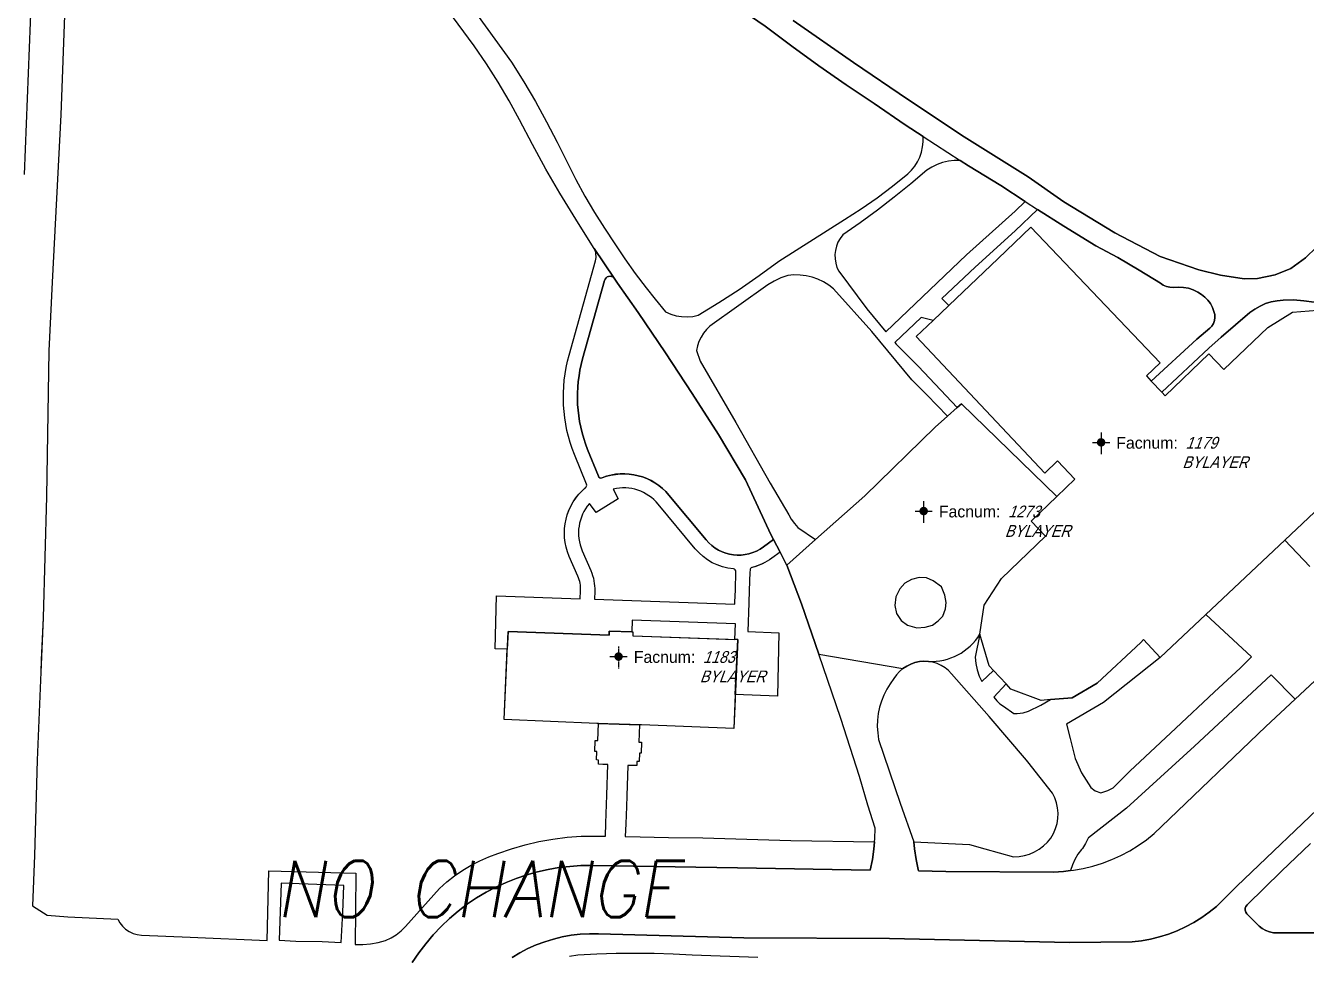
# Model space of a CAD drawing. Header units: inches. Extents: x 1273557 to 1282364, y 239587 to 246310.
# Drawn here: x 1276050 to 1276505.3, y 243130.5 to 243461 of the extents above; entities that cross this region are included whole.
import ezdxf
from ezdxf.enums import TextEntityAlignment as Align

# ---------------------------------------------------------------- set-up
doc = ezdxf.new("R2010")
doc.units = ezdxf.units.IN
doc.header["$MEASUREMENT"] = 0
doc.linetypes.add('DASHED2', pattern=[0.375, 0.25, -0.125])
doc.layers.add('BLDG-DATA', color=159, linetype='DASHED2', lineweight=30)
for name, color, linetype in [('BLDG-UW', 231, 'Continuous'), ('GRASS', 3, 'Continuous'), ('PATH', 253, 'Continuous'), ('PATH-ISLAND', 252, 'Continuous'), ('PRKG-DATA', 255, 'Continuous'), ('PRKG-UW', 6, 'Continuous'), ('PRKG-UW-ISLAND', 40, 'Continuous'), ('REV-ADJUDICATION-NOTES', 2, 'Continuous'), ('STREET-UW', 50, 'Continuous')]:
    doc.layers.add(name, color=color, linetype=linetype)
doc.styles.add('Revisions', font='simplex.shx', dxfattribs={"width": 0.9, "oblique": 10, "height": 25})
doc.styles.add('SS_LITE', font='FRABK.TTF', dxfattribs={"height": 16})

# ---------------------------------------------------------------- blocks, each defined once
blk = doc.blocks.new('*U1')
for p, q in [((-3.08, 0), (3.08, 0)), ((0, 3.55), (0, -4.2))]:
    blk.add_line(p, q)
at = {"const_width": 1.5}
blk.add_lwpolyline([(-0.75, 0, 1), (0.75, 0, 1)], format="xyb", close=True, dxfattribs=at)
at = {"layer": 'BLDG-DATA', "color": 1, "style": 'SS_LITE'}
blk.add_text('Facnum:', height=4.2, dxfattribs=at).set_placement((27.26, -2.25), align=Align.RIGHT)
at = {"layer": 'BLDG-DATA', "color": 7, "style": 'SS_LITE', "oblique": 20, "width": 0.9, "flags": 8}
for tag, p in [('FACNUM', (29.98, -2.25)), ('OBJECT', (28.84, -9.16))]:
    blk.add_attdef(tag, p, '', height=4.2, dxfattribs=at)
blk = doc.blocks.new('*U8')
for p, q in [((-3.08, 0), (3.08, 0)), ((0, 3.55), (0, -4.2))]:
    blk.add_line(p, q)
at = {"const_width": 1.5}
blk.add_lwpolyline([(-0.75, 0, 1), (0.75, 0, 1)], format="xyb", close=True, dxfattribs=at)
at = {"layer": 'PRKG-DATA', "color": 1, "style": 'SS_LITE'}
blk.add_text('Facnum:', height=4.2, dxfattribs=at).set_placement((27.26, -2.25), align=Align.RIGHT)
at = {"layer": 'PRKG-DATA', "color": 7, "style": 'SS_LITE', "oblique": 20, "width": 0.9, "flags": 8}
for tag, p in [('FACNUM', (29.98, -2.25)), ('OBJECT', (28.84, -9.16))]:
    blk.add_attdef(tag, p, '', height=4.2, dxfattribs=at)

msp = doc.modelspace()

# ---------------------------------------------------------------- linework, layer by layer
at = {"layer": 'BLDG-UW'}
msp.add_lwpolyline([(1276516.53, 243296.07), (1276497.55, 243278.17), (1276473.52, 243255.51), (1276453.33, 243236.47), (1276447.4, 243242.76), (1276446.37, 243241.79), (1276430.94, 243227.25), (1276421.97, 243222.07), (1276414.37, 243221.43), (1276410.99, 243221.15), (1276400.26, 243225.21), (1276398.52, 243227.08), (1276394.09, 243231.83), (1276392.56, 243233.47), (1276389.21, 243244.69), (1276390.72, 243254.99), (1276396.89, 243264.48), (1276412.51, 243279.56), (1276407.43, 243284.82), (1276416.56, 243293.63), (1276422.98, 243299.83), (1276416.76, 243306.27), (1276412.25, 243301.92), (1276366.58, 243350.48), (1276372.59, 243356.21), (1276378.22, 243361.58), (1276395.73, 243378.29), (1276407.36, 243389.38), (1276453.35, 243341.17), (1276448.44, 243336.49), (1276450.15, 243334.69), (1276453.9, 243330.76), (1276455.11, 243329.49), (1276470.65, 243344.32), (1276475.93, 243338.79), (1276491.6, 243353.73), (1276500.37, 243359.12), (1276512.24, 243360.14)], dxfattribs=at)
msp.add_lwpolyline([(1276253.04, 243212.97), (1276220.08, 243214.34), (1276220.08, 243214.34), (1276220.08, 243214.34), (1276221.48, 243245.61), (1276257.43, 243244.38), (1276257.49, 243245.81), (1276265.89, 243245.51), (1276265.84, 243244.09), (1276303.15, 243242.81), (1276303.15, 243242.81), (1276303.15, 243242.81), (1276303.15, 243242.81), (1276301.75, 243211.23), (1276268.92, 243212.47)], close=True, dxfattribs=at)
at = {"layer": 'GRASS'}
msp.add_lwpolyline([(1276065.41, 243506.43), (1276062.58, 243429.36), (1276059.42, 243369.85), (1276058.28, 243345.43), (1276057.39, 243293.63), (1276056.21, 243250.56), (1276055.42, 243231.2), (1276054.11, 243199.96), (1276053.18, 243166.06), (1276052.42, 243148.13), (1276057.73, 243144.81), (1276064.99, 243144.19), (1276082.81, 243143.43), (1276083.54, 243142.1), (1276084.46, 243140.89), (1276085.57, 243139.85), (1276086.82, 243138.99), (1276088.19, 243138.35), (1276089.65, 243137.92), (1276091.15, 243137.73), (1276108.53, 243136.98), (1276135.9, 243135.83), (1276136.52, 243160.59), (1276167.45, 243159.74), (1276167.24, 243146.43), (1276167.16, 243134.43), (1276169.85, 243134.39), (1276172.6, 243134.6), (1276175.32, 243135.06), (1276177.96, 243135.76), (1276179.92, 243136.71), (1276181.76, 243137.88), (1276183.46, 243139.25), (1276185, 243140.8), (1276197.14, 243154.35), (1276199.75, 243156.66), (1276202.5, 243158.8), (1276205.38, 243160.77), (1276208.37, 243162.55), (1276211.45, 243164.15), (1276214.63, 243165.54), (1276217.88, 243166.73), (1276222.67, 243168.4), (1276227.54, 243169.82), (1276232.47, 243170.98), (1276237.45, 243171.89), (1276242.47, 243172.54), (1276247.51, 243172.93), (1276256.1, 243172.89), (1276256.23, 243177.48), (1276256.63, 243187.46), (1276256.96, 243198.34), (1276255.23, 243198.41), (1276253.61, 243198.47), (1276253.67, 243199.89), (1276252.92, 243199.98), (1276253.01, 243202.98), (1276252.36, 243203), (1276252.51, 243206.9), (1276253.39, 243206.88), (1276253.6, 243212.95), (1276253.04, 243212.97), (1276220.08, 243214.34), (1276221.2, 243239.35), (1276216.89, 243239.55), (1276217.43, 243258.32), (1276247.14, 243257.3), (1276247.3, 243260.13, 0.111386), (1276246.32, 243265.32), (1276243.27, 243272.37, -0.332933), (1276249.1, 243296.86, 0.325475), (1276249.37, 243297.98), (1276245.12, 243308.53, -0.165437), (1276243.2, 243343.91), (1276252.63, 243377.48, 0.165652), (1276252.15, 243381.8), (1276246.48, 243390.64), (1276239.89, 243401.47), (1276234.92, 243410.04), (1276230.14, 243418.72), (1276225.56, 243427.5), (1276221.86, 243434.28), (1276217.95, 243440.95), (1276213.83, 243447.48), (1276209.5, 243453.89), (1276192.73, 243476.66)], format="xyb", dxfattribs=at)
for points in [[(1276198.99, 243480.84), (1276222.78, 243448), (1276227.11, 243441.07), (1276231.26, 243434.02), (1276235.22, 243426.86), (1276238.99, 243419.61), (1276242.57, 243412.25), (1276245.59, 243406.28), (1276248.79, 243400.41), (1276252.17, 243394.64), (1276255.74, 243388.98), (1276259.48, 243383.44), (1276263.01, 243378.11), (1276266.71, 243372.91), (1276270.59, 243367.82), (1276273.84, 243363.84), (1276277.5, 243359.26), (1276279.32, 243358.47), (1276281.23, 243357.92), (1276283.19, 243357.6), (1276285.18, 243357.52), (1276287.16, 243357.68), (1276289.1, 243358.09), (1276296.46, 243362.59), (1276303.69, 243367.29), (1276310.8, 243372.2), (1276317.77, 243377.3), (1276341.1, 243392.11), (1276346.96, 243395.85), (1276352.66, 243399.8), (1276358.21, 243403.96), (1276363.6, 243408.31), (1276364.92, 243409.62), (1276366.08, 243411.07), (1276367.06, 243412.65), (1276367.86, 243414.33), (1276368.46, 243416.09), (1276368.86, 243417.91), (1276369.04, 243419.77), (1276369.01, 243421.57), (1276362.67, 243425.74), (1276351.6, 243433.31), (1276341.73, 243439.93), (1276331.98, 243446.73), (1276322.36, 243453.69), (1276312.86, 243460.83), (1276268.42, 243491.26)], [(1276322.83, 243462.85), (1276344.23, 243447.9), (1276363.85, 243434.62), (1276383.68, 243421.55), (1276406.43, 243407.23), (1276419.04, 243398.34), (1276437.2, 243387.33), (1276453.24, 243379.01), (1276467.08, 243374.27), (1276474.74, 243372.32), (1276483.21, 243371.06), (1276487.92, 243371.17), (1276494.19, 243372.47), (1276499.76, 243374.67), (1276504.98, 243378.52), (1276512.75, 243386.07)], [(1276507.98, 243362.74), (1276504.36, 243363.26), (1276500.7, 243363.5), (1276497.04, 243363.44), (1276494.91, 243363.26), (1276492.8, 243362.85), (1276490.76, 243362.22), (1276488.79, 243361.36), (1276486.93, 243360.3), (1276485.19, 243359.05), (1276480.1, 243354.68), (1276475.01, 243350.31), (1276470.56, 243346.38), (1276453.9, 243330.76), (1276455.11, 243329.49), (1276470.65, 243344.32), (1276475.93, 243338.79), (1276491.6, 243353.73), (1276500.37, 243359.12), (1276512.24, 243360.14)], [(1276516.53, 243296.07), (1276497.55, 243278.17), (1276506.51, 243268.72)], [(1276506.78, 243170.25), (1276496.42, 243160.45), (1276484.17, 243148.52), (1276483.77, 243147.93), (1276483.55, 243147.25), (1276483.54, 243146.54), (1276483.73, 243145.85), (1276484.1, 243145.24), (1276488.43, 243140.91), (1276489.57, 243140.02), (1276490.84, 243139.32), (1276492.21, 243138.84), (1276493.63, 243138.59), (1276495.08, 243138.57), (1276508.08, 243138.54)], [(1276310.27, 243129.78), (1276286.97, 243130.56), (1276280.23, 243130.93), (1276273.46, 243131.15), (1276266.68, 243131.22), (1276259.88, 243131.14), (1276253.06, 243130.92), (1276246.25, 243130.54), (1276243.31, 243130.11)]]:
    msp.add_lwpolyline(points, dxfattribs=at)
for points in [[(1276352.78, 243395.39), (1276346.67, 243390.93), (1276340.44, 243386.62), (1276339.52, 243385.39), (1276338.77, 243384.06), (1276338.21, 243382.63), (1276337.85, 243381.15), (1276337.68, 243379.62), (1276337.72, 243378.09), (1276337.97, 243376.58), (1276338.41, 243375.11), (1276339.05, 243373.72), (1276349.04, 243360.41), (1276355.78, 243352.24), (1276384.49, 243379.53), (1276401.81, 243395.13), (1276405.32, 243398.5), (1276396.68, 243404.25), (1276385.21, 243411.21), (1276382.19, 243413.12), (1276380.09, 243413.12), (1276378, 243412.88), (1276375.95, 243412.4), (1276373.98, 243411.69), (1276372.1, 243410.76), (1276370.34, 243409.62), (1276364.62, 243404.74), (1276358.76, 243400)], [(1276453.35, 243341.17), (1276448.44, 243336.49), (1276450.15, 243334.69), (1276466.34, 243349.56), (1276470.96, 243353.43), (1276471.71, 243354.22), (1276472.28, 243355.15), (1276472.64, 243356.18), (1276472.78, 243357.26), (1276472.69, 243358.35), (1276472.38, 243359.39), (1276471.88, 243360.84), (1276471.18, 243362.2), (1276470.29, 243363.45), (1276469.23, 243364.56), (1276468.03, 243365.51), (1276466.7, 243366.27), (1276465.06, 243367.07), (1276463.32, 243367.65), (1276461.53, 243367.99), (1276459.7, 243368.09), (1276457.88, 243367.95), (1276456.68, 243368.04), (1276455.51, 243368.33), (1276454.41, 243368.81), (1276453.41, 243369.48), (1276445.87, 243374.14), (1276438.19, 243378.55), (1276430.37, 243382.73), (1276419, 243389.69), (1276409.73, 243395.62), (1276401.76, 243388.08), (1276387.56, 243375.17), (1276375.64, 243364.01), (1276378.22, 243361.58), (1276395.73, 243378.29), (1276407.36, 243389.38)], [(1276370.37, 243329.83), (1276365.06, 243335.12), (1276350.75, 243352.26), (1276337.19, 243367.44), (1276335.47, 243368.78), (1276333.62, 243369.94), (1276331.65, 243370.88), (1276329.59, 243371.61), (1276327.47, 243372.11), (1276325.3, 243372.38), (1276323.12, 243372.42), (1276320.95, 243372.22), (1276318.49, 243371.33), (1276316.12, 243370.22), (1276313.87, 243368.91), (1276293.26, 243354.19), (1276292.05, 243353.03), (1276290.98, 243351.73), (1276290.09, 243350.31), (1276289.37, 243348.79), (1276288.85, 243347.2), (1276288.53, 243345.55), (1276289.83, 243341.77), (1276302.45, 243319.95), (1276314.64, 243298.33), (1276321.26, 243287.18), (1276322.16, 243285.54), (1276323.26, 243284.04), (1276324.55, 243282.68), (1276330.82, 243278.37), (1276348.35, 243293.85), (1276373.27, 243318.34), (1276377.69, 243322.23)], [(1276416.56, 243293.63), (1276422.98, 243299.83), (1276416.76, 243306.27), (1276412.25, 243301.92), (1276366.58, 243350.48), (1276372.59, 243356.21), (1276368.39, 243357.23), (1276358.95, 243348.39), (1276359.48, 243347.75), (1276367.34, 243339.88), (1276381.1, 243325.23), (1276382.69, 243326.63)], [(1276377.17, 243255.99), (1276376.74, 243258.58), (1276375.6, 243261.51), (1276372.58, 243263.65), (1276370.19, 243264.72), (1276367.58, 243264.82), (1276364.93, 243264.12), (1276362.48, 243262.82), (1276360.81, 243260.84), (1276359.3, 243257.99), (1276359.04, 243254.91), (1276359.61, 243252.09), (1276361.28, 243249.54), (1276363.5, 243247.86), (1276366.78, 243246.99), (1276369.77, 243247.25), (1276372.34, 243247.87), (1276374.34, 243249.39), (1276376.01, 243251.14), (1276377, 243253.75)], [(1276265.66, 243249.7), (1276265.55, 243245.52), (1276265.89, 243245.51), (1276265.84, 243244.09), (1276302.15, 243242.84), (1276302.36, 243248.44)], [(1276433.19, 243220.39), (1276419.96, 243212.66), (1276421.3, 243207.65), (1276423.1, 243200.48), (1276425.38, 243195.36), (1276428.6, 243190.22), (1276430.21, 243188.98), (1276432.16, 243188.25), (1276434.67, 243189.13), (1276436.58, 243190.12), (1276438.34, 243191.88), (1276442.55, 243195.97), (1276458.9, 243211.29), (1276472.51, 243224.1), (1276481.82, 243232.8), (1276485.78, 243236.65), (1276469.48, 243251.7), (1276453.33, 243236.47)], [(1276389.21, 243244.69), (1276387.54, 243236.54), (1276387.77, 243234.24), (1276388.26, 243231.99), (1276388.99, 243229.8), (1276389.9, 243227.85), (1276394.09, 243231.83), (1276392.56, 243233.47)], [(1276392.56, 243215.45), (1276379.17, 243230.59), (1276378.07, 243231.75), (1276376.82, 243232.76), (1276375.46, 243233.6), (1276374.01, 243234.26), (1276372.48, 243234.74), (1276370.9, 243235.01), (1276369.3, 243235.09), (1276367.71, 243234.96), (1276366.14, 243234.63), (1276364.63, 243234.1), (1276363.19, 243233.39), (1276361.86, 243232.5), (1276360.65, 243231.45), (1276359.58, 243230.25), (1276358.67, 243228.93), (1276357.3, 243227.09), (1276356.09, 243225.13), (1276355.06, 243223.07), (1276354.21, 243220.93), (1276353.55, 243218.73), (1276353.09, 243216.47), (1276352.82, 243214.19), (1276352.76, 243211.89), (1276352.89, 243209.59), (1276353.23, 243207.31), (1276360.86, 243184.58), (1276365.77, 243170.91), (1276385.51, 243169.94), (1276390.93, 243168.37), (1276401.2, 243165.51), (1276403.12, 243165.64), (1276405.02, 243165.99), (1276406.86, 243166.56), (1276408.62, 243167.33), (1276410.28, 243168.29), (1276411.82, 243169.44), (1276413.22, 243170.76), (1276414.46, 243172.23), (1276415.41, 243173.85), (1276416.15, 243175.57), (1276416.67, 243177.37), (1276416.97, 243179.22), (1276417.03, 243181.09), (1276416.86, 243182.96), (1276416.46, 243184.79), (1276415.83, 243186.55), (1276414.99, 243188.23), (1276406.31, 243199.28), (1276405.78, 243199.9)], [(1276490.85, 243211.9), (1276501.27, 243221.59), (1276492.71, 243230.27), (1276465.54, 243204.88), (1276441.32, 243182.8), (1276427.79, 243172.35), (1276427.74, 243172.22), (1276426.8, 243170.32), (1276425.65, 243168.53), (1276425.28, 243168.15), (1276423.99, 243166.45), (1276422.92, 243164.61), (1276422.08, 243162.67), (1276421.47, 243160.64), (1276422.46, 243160.76), (1276425.96, 243161.39), (1276429.41, 243162.23), (1276432.8, 243163.3), (1276436.12, 243164.57), (1276439.35, 243166.05), (1276442.49, 243167.72), (1276445.51, 243169.6), (1276448.41, 243171.65), (1276451.17, 243173.89), (1276453.79, 243176.29)], [(1276394.2, 243222.27), (1276395.2, 243221.06), (1276396.34, 243219.98), (1276397.62, 243219.07), (1276401.3, 243216.53), (1276402.51, 243216.53), (1276404.55, 243216.79), (1276406.55, 243217.31), (1276410.86, 243219.47), (1276414.36, 243221.43), (1276410.99, 243221.15), (1276400.26, 243225.21), (1276398.52, 243227.08), (1276394.14, 243222.33)], [(1276162.77, 243145.82), (1276163.16, 243155.33), (1276140.85, 243156.19), (1276140.11, 243135.94), (1276146.01, 243135.62), (1276155.47, 243135.4), (1276162.18, 243135.08)]]:
    msp.add_lwpolyline(points, close=True, dxfattribs=at)
for points in [[(1276254.9, 243300.28, -0.411625), (1276253.61, 243300.83), (1276249.76, 243310.4, -0.165437), (1276248.02, 243342.56), (1276255.83, 243370.4, -0.644213), (1276259.21, 243371.24), (1276260.42, 243369.44), (1276267.76, 243359.1), (1276277.48, 243344.76), (1276287, 243330.28), (1276296.32, 243315.68), (1276305.95, 243299.61), (1276314.95, 243280.12), (1276315.87, 243278.34), (1276312.31, 243275.72, -0.396698), (1276291.89, 243278.24), (1276278.69, 243294.13, 0.323108)], [(1276274.85, 243290.94, 0.284134), (1276258.9, 243296.3), (1276260.61, 243292.76), (1276252.77, 243288.01), (1276250.39, 243291.13, 0.286798), (1276247.86, 243274.35), (1276250.91, 243267.31, -0.111386), (1276252.3, 243259.95), (1276252.19, 243257.11), (1276302.13, 243255.42), (1276302.15, 243256.1), (1276302.29, 243260.48), (1276302.49, 243266.88, 0.394726), (1276301.58, 243267.9, -0.198811), (1276288.05, 243275.04)], [(1276317.31, 243222.68), (1276302.28, 243223.22), (1276301.75, 243211.23), (1276268.92, 243212.47), (1276268.22, 243212.49), (1276267.98, 243206.34), (1276268.96, 243206.3), (1276268.8, 243202.43), (1276268.17, 243202.46), (1276268.09, 243199.45), (1276267.29, 243199.45), (1276267.24, 243197.97), (1276264.09, 243198.08), (1276263.67, 243187.21), (1276263.56, 243183.4), (1276263.31, 243177.27), (1276263.17, 243172.8), (1276263.33, 243172.8), (1276278.54, 243172.41), (1276290.76, 243172.27), (1276322.03, 243171.42), (1276351.74, 243170.88), (1276351.84, 243172.01), (1276351.98, 243175.71), (1276349.43, 243183.91), (1276346.37, 243194.06), (1276339.76, 243214.68), (1276332.02, 243237.59), (1276325.78, 243255.52), (1276320.54, 243269.28), (1276318.19, 243273.84), (1276315.26, 243271.69, -0.0987), (1276308.18, 243268.39, 0.335992), (1276307.51, 243267.48), (1276307.49, 243266.7), (1276307.22, 243260.23), (1276307.05, 243255.87), (1276306.72, 243245.62), (1276317.79, 243245.14)]]:
    msp.add_lwpolyline(points, format="xyb", close=True, dxfattribs=at)
at = {"layer": 'PATH'}
for points in [[(1276049.58, 243408.14), (1276052.12, 243471.24), (1276053.9, 243523.15), (1276055.53, 243571.49), (1276057.93, 243623.55), (1276059.24, 243674.37), (1276061.49, 243722.25), (1276062.66, 243766.07), (1276064.61, 243811.3)], [(1276065.41, 243506.43), (1276062.58, 243429.36), (1276059.42, 243369.85), (1276058.28, 243345.43), (1276057.39, 243293.63), (1276056.21, 243250.56), (1276055.6, 243235.55), (1276055.42, 243231.2), (1276054.11, 243199.96), (1276053.18, 243166.06), (1276052.42, 243148.13), (1276057.73, 243144.81), (1276064.99, 243144.19), (1276082.81, 243143.43), (1276083.54, 243142.1), (1276084.46, 243140.89), (1276085.57, 243139.85), (1276086.82, 243138.99), (1276088.19, 243138.35), (1276089.65, 243137.92), (1276091.15, 243137.73), (1276108.53, 243136.98), (1276135.9, 243135.83), (1276136.52, 243160.59), (1276167.45, 243159.74), (1276167.24, 243146.43), (1276167.16, 243134.43), (1276169.85, 243134.39), (1276172.6, 243134.6), (1276175.32, 243135.06), (1276177.96, 243135.76), (1276179.92, 243136.71), (1276181.76, 243137.88), (1276183.46, 243139.25), (1276185, 243140.8), (1276197.14, 243154.35), (1276199.75, 243156.66), (1276202.5, 243158.8), (1276205.38, 243160.77), (1276208.37, 243162.55), (1276211.45, 243164.15), (1276214.63, 243165.54), (1276217.88, 243166.73), (1276222.67, 243168.4), (1276227.54, 243169.82), (1276232.47, 243170.98), (1276237.45, 243171.89), (1276242.47, 243172.54), (1276247.51, 243172.93), (1276256.1, 243172.89), (1276256.23, 243177.48), (1276256.63, 243187.46), (1276256.96, 243198.34), (1276255.23, 243198.41), (1276253.61, 243198.47), (1276253.67, 243199.89), (1276252.92, 243199.98), (1276253.01, 243202.98), (1276252.36, 243203), (1276252.51, 243206.9), (1276253.39, 243206.88), (1276253.6, 243212.95), (1276268.22, 243212.49), (1276267.98, 243206.34), (1276268.96, 243206.3), (1276268.8, 243202.43), (1276268.17, 243202.46), (1276268.09, 243199.45), (1276267.29, 243199.45), (1276267.24, 243197.97), (1276264.09, 243198.08), (1276263.67, 243187.21), (1276263.56, 243183.4), (1276263.31, 243177.27), (1276263.17, 243172.8), (1276263.17, 243172.8), (1276263.33, 243172.8), (1276278.54, 243172.41), (1276290.76, 243172.27), (1276322.03, 243171.42), (1276351.74, 243170.88), (1276351.51, 243168.31), (1276350.99, 243164.63), (1276350.26, 243160.86), (1276303.04, 243161.67), (1276251.32, 243162.48), (1276247.4, 243162.43), (1276243.49, 243162.17), (1276239.6, 243161.71), (1276235.74, 243161.05), (1276231.92, 243160.18), (1276228.14, 243159.12), (1276224.42, 243157.86), (1276220.78, 243156.42), (1276217.21, 243154.78), (1276213.73, 243152.96), (1276210.34, 243150.96), (1276207.07, 243148.79), (1276203.81, 243146.28), (1276200.69, 243143.61), (1276197.72, 243140.78), (1276194.89, 243137.79), (1276192.23, 243134.65), (1276189.73, 243131.38), (1276187.41, 243127.98)], [(1276268.42, 243491.26), (1276312.86, 243460.83), (1276322.36, 243453.69), (1276331.98, 243446.73), (1276341.73, 243439.93), (1276351.6, 243433.31), (1276362.67, 243425.74), (1276369.01, 243421.57), (1276382.19, 243413.12), (1276385.21, 243411.21), (1276396.68, 243404.25), (1276405.32, 243398.5), (1276409.73, 243395.62), (1276419, 243389.69), (1276430.37, 243382.73), (1276438.19, 243378.55), (1276445.87, 243374.14), (1276453.41, 243369.48), (1276454.41, 243368.81), (1276455.51, 243368.33), (1276456.68, 243368.04), (1276457.88, 243367.95), (1276459.7, 243368.09), (1276461.53, 243367.99), (1276463.32, 243367.65), (1276465.06, 243367.07), (1276466.7, 243366.27), (1276468.03, 243365.51), (1276469.23, 243364.56), (1276470.29, 243363.45), (1276471.18, 243362.2), (1276471.88, 243360.84), (1276472.38, 243359.39), (1276472.69, 243358.35), (1276472.78, 243357.26), (1276472.64, 243356.18), (1276472.28, 243355.15), (1276471.71, 243354.22), (1276470.96, 243353.43), (1276466.34, 243349.56), (1276450.15, 243334.69), (1276450.15, 243334.69), (1276453.9, 243330.76), (1276470.56, 243346.38), (1276475.01, 243350.31), (1276480.1, 243354.68), (1276485.19, 243359.05), (1276486.93, 243360.3), (1276488.79, 243361.36), (1276490.76, 243362.22), (1276492.8, 243362.85), (1276494.91, 243363.26), (1276497.04, 243363.44), (1276500.7, 243363.5), (1276504.36, 243363.26), (1276507.98, 243362.74)], [(1276198.99, 243480.84), (1276222.78, 243448), (1276227.11, 243441.07), (1276231.26, 243434.02), (1276235.22, 243426.86), (1276238.99, 243419.61), (1276242.57, 243412.25), (1276245.59, 243406.28), (1276248.79, 243400.41), (1276252.17, 243394.64), (1276255.74, 243388.98), (1276259.48, 243383.44), (1276263.01, 243378.11), (1276266.71, 243372.91), (1276270.59, 243367.82), (1276273.84, 243363.84), (1276277.5, 243359.26), (1276279.32, 243358.47), (1276281.23, 243357.92), (1276283.19, 243357.6), (1276285.18, 243357.52), (1276287.16, 243357.68), (1276289.1, 243358.09), (1276296.46, 243362.59), (1276303.69, 243367.29), (1276310.8, 243372.2), (1276317.77, 243377.3), (1276341.1, 243392.11), (1276346.96, 243395.85), (1276352.66, 243399.8), (1276358.21, 243403.96), (1276363.6, 243408.31), (1276364.92, 243409.62), (1276366.08, 243411.07), (1276367.06, 243412.65), (1276367.86, 243414.33), (1276368.46, 243416.09), (1276368.86, 243417.91), (1276369.04, 243419.77), (1276369.01, 243421.57), (1276382.19, 243413.12), (1276380.09, 243413.12), (1276378, 243412.88), (1276375.95, 243412.4), (1276373.98, 243411.69), (1276372.1, 243410.76), (1276370.34, 243409.62), (1276364.62, 243404.74), (1276358.76, 243400), (1276352.78, 243395.39), (1276346.67, 243390.93), (1276340.44, 243386.62), (1276339.52, 243385.39), (1276338.77, 243384.06), (1276338.21, 243382.63), (1276337.85, 243381.15), (1276337.68, 243379.62), (1276337.72, 243378.09), (1276337.97, 243376.58), (1276338.41, 243375.11), (1276339.05, 243373.72), (1276349.04, 243360.41), (1276355.78, 243352.24), (1276384.49, 243379.53), (1276401.81, 243395.13), (1276405.32, 243398.5), (1276409.73, 243395.62), (1276401.76, 243388.08), (1276387.56, 243375.17), (1276375.64, 243364.01), (1276378.22, 243361.58), (1276372.59, 243356.21), (1276368.39, 243357.23), (1276358.95, 243348.39), (1276359.48, 243347.75), (1276367.34, 243339.88), (1276381.1, 243325.23), (1276377.69, 243322.23), (1276370.37, 243329.83), (1276365.06, 243335.12), (1276350.75, 243352.26), (1276337.19, 243367.44), (1276335.47, 243368.78), (1276333.62, 243369.94), (1276331.65, 243370.88), (1276329.59, 243371.61), (1276327.47, 243372.11), (1276325.3, 243372.38), (1276323.12, 243372.42), (1276320.95, 243372.22), (1276318.49, 243371.33), (1276316.12, 243370.22), (1276313.87, 243368.91), (1276293.26, 243354.19), (1276292.05, 243353.03), (1276290.98, 243351.73), (1276290.09, 243350.31), (1276289.37, 243348.79), (1276288.85, 243347.2), (1276288.53, 243345.55), (1276289.83, 243341.77), (1276302.45, 243319.95), (1276314.64, 243298.33), (1276321.26, 243287.18), (1276322.16, 243285.54), (1276323.26, 243284.04), (1276324.55, 243282.68), (1276330.82, 243278.37), (1276320.54, 243269.28), (1276318.19, 243273.84), (1276315.87, 243278.34), (1276314.95, 243280.12), (1276305.95, 243299.61), (1276296.32, 243315.68), (1276287, 243330.28), (1276277.48, 243344.76), (1276267.76, 243359.1), (1276260.42, 243369.44), (1276259.21, 243371.24), (1276252.15, 243381.8), (1276246.48, 243390.64), (1276239.89, 243401.47), (1276234.92, 243410.04), (1276230.14, 243418.72), (1276225.56, 243427.5), (1276221.86, 243434.28), (1276217.95, 243440.95), (1276213.83, 243447.48), (1276209.5, 243453.89), (1276192.73, 243476.66)], [(1276512.75, 243386.07), (1276504.98, 243378.52), (1276499.76, 243374.67), (1276494.19, 243372.47), (1276487.92, 243371.17), (1276483.21, 243371.06), (1276474.74, 243372.32), (1276467.08, 243374.27), (1276453.24, 243379.01), (1276437.2, 243387.33), (1276419.04, 243398.34), (1276406.43, 243407.23), (1276383.68, 243421.55), (1276363.85, 243434.62), (1276344.23, 243447.9), (1276322.83, 243462.85)], [(1276222.93, 243129.72), (1276225.69, 243131.4), (1276228.55, 243132.91), (1276231.49, 243134.23), (1276234.52, 243135.38), (1276237.61, 243136.33), (1276240.76, 243137.09), (1276243.95, 243137.66), (1276247.17, 243138.02), (1276250.41, 243138.19), (1276253.65, 243138.16), (1276305.26, 243136.74), (1276357.06, 243136.52), (1276421.02, 243135.15), (1276443.33, 243135.3), (1276443.33, 243135.3), (1276446.62, 243135.69), (1276449.87, 243136.29), (1276453.08, 243137.08), (1276456.24, 243138.08), (1276459.33, 243139.27), (1276462.34, 243140.65), (1276465.25, 243142.21), (1276468.06, 243143.96), (1276470.75, 243145.87), (1276473.32, 243147.95), (1276480.52, 243155.16), (1276514.33, 243187.34)], [(1276310.27, 243129.78), (1276286.97, 243130.56), (1276280.23, 243130.93), (1276273.46, 243131.15), (1276266.68, 243131.22), (1276259.88, 243131.14), (1276253.06, 243130.92), (1276246.25, 243130.54), (1276243.31, 243130.11)]]:
    msp.add_lwpolyline(points, dxfattribs=at)
msp.add_lwpolyline([(1276259.21, 243371.24, 0.644213), (1276255.83, 243370.4), (1276248.02, 243342.56, 0.165437), (1276249.76, 243310.4), (1276253.61, 243300.83, 0.406564), (1276254.88, 243300.27, -0.323336), (1276278.69, 243294.13), (1276291.89, 243278.24, 0.396698), (1276312.31, 243275.72), (1276315.87, 243278.34), (1276318.19, 243273.84), (1276315.26, 243271.69, -0.097508), (1276308.27, 243268.41, 0.364375), (1276307.51, 243267.48), (1276307.49, 243266.7), (1276307.22, 243260.23), (1276307.05, 243255.87), (1276306.72, 243245.62), (1276317.79, 243245.14), (1276317.31, 243222.68), (1276302.28, 243223.22), (1276303.15, 243242.81), (1276302.15, 243242.84), (1276302.36, 243248.44), (1276265.66, 243249.7), (1276265.55, 243245.52), (1276257.49, 243245.81), (1276257.43, 243244.38), (1276221.48, 243245.61), (1276221.2, 243239.35), (1276216.89, 243239.55), (1276217.43, 243258.32), (1276247.14, 243257.3), (1276247.3, 243260.13, 0.111386), (1276246.32, 243265.32), (1276243.27, 243272.37, -0.332497), (1276249.08, 243296.84, 0.334849), (1276249.37, 243297.98), (1276245.12, 243308.53, -0.165437), (1276243.2, 243343.91), (1276252.63, 243377.48, 0.165652), (1276252.15, 243381.8)], format="xyb", close=True, dxfattribs=at)
msp.add_lwpolyline([(1276528.71, 243247.13), (1276501.27, 243221.59), (1276492.71, 243230.27), (1276465.54, 243204.88), (1276441.32, 243182.8), (1276427.79, 243172.35), (1276427.74, 243172.22), (1276426.8, 243170.32), (1276425.65, 243168.53), (1276425.28, 243168.15), (1276423.99, 243166.45), (1276422.92, 243164.61), (1276422.08, 243162.67), (1276421.47, 243160.64), (1276418.93, 243160.35), (1276415.38, 243160.16), (1276377.13, 243160.4), (1276367.35, 243160.57), (1276367.23, 243161), (1276366.52, 243164.66), (1276366, 243168.34), (1276365.77, 243170.91), (1276385.51, 243169.94), (1276390.93, 243168.37), (1276401.2, 243165.51), (1276403.12, 243165.64), (1276405.02, 243165.99), (1276406.86, 243166.56), (1276408.62, 243167.33), (1276410.28, 243168.29), (1276411.82, 243169.44), (1276413.22, 243170.76), (1276414.46, 243172.23), (1276415.41, 243173.85), (1276416.15, 243175.57), (1276416.67, 243177.37), (1276416.97, 243179.22), (1276417.03, 243181.09), (1276416.86, 243182.96), (1276416.46, 243184.79), (1276415.83, 243186.55), (1276414.99, 243188.23), (1276406.31, 243199.28), (1276405.78, 243199.9), (1276392.56, 243215.45), (1276379.17, 243230.59), (1276378.07, 243231.75), (1276376.82, 243232.76), (1276375.46, 243233.6), (1276374.01, 243234.26), (1276372.48, 243234.74), (1276370.9, 243235.01, 0.273932), (1276389.21, 243244.69), (1276387.54, 243236.54), (1276387.77, 243234.24), (1276388.26, 243231.99), (1276388.99, 243229.8), (1276389.9, 243227.85), (1276394.09, 243231.83), (1276398.52, 243227.08), (1276394.14, 243222.33), (1276394.2, 243222.27), (1276395.2, 243221.06), (1276396.34, 243219.98), (1276397.62, 243219.07), (1276401.3, 243216.53), (1276402.51, 243216.53), (1276404.55, 243216.79), (1276406.55, 243217.31), (1276410.86, 243219.47), (1276414.36, 243221.43), (1276421.97, 243222.07), (1276430.94, 243227.25), (1276446.37, 243241.79), (1276447.4, 243242.76), (1276453.33, 243236.47), (1276433.19, 243220.39), (1276419.96, 243212.66), (1276421.3, 243207.65), (1276423.1, 243200.48), (1276425.38, 243195.36), (1276428.6, 243190.22), (1276430.21, 243188.98), (1276432.16, 243188.25), (1276434.67, 243189.13), (1276436.58, 243190.12), (1276438.34, 243191.88), (1276442.55, 243195.97), (1276458.9, 243211.29), (1276472.51, 243224.1), (1276481.82, 243232.8), (1276485.78, 243236.65), (1276469.48, 243251.7), (1276473.52, 243255.51), (1276497.55, 243278.17), (1276506.51, 243268.72)], format="xyb", dxfattribs=at)
at = {"layer": 'PATH-ISLAND'}
msp.add_lwpolyline([(1276274.85, 243290.94, 0.284134), (1276258.9, 243296.3), (1276260.61, 243292.76), (1276252.77, 243288.01), (1276250.39, 243291.13, 0.286798), (1276247.86, 243274.35), (1276250.91, 243267.31, -0.111386), (1276252.3, 243259.95), (1276252.19, 243257.11), (1276302.13, 243255.42), (1276302.15, 243256.1), (1276302.29, 243260.48), (1276302.49, 243266.88, 0.394726), (1276301.58, 243267.9, -0.198811), (1276288.05, 243275.04)], format="xyb", close=True, dxfattribs=at)
for points in [[(1276508.08, 243138.54), (1276495.08, 243138.57), (1276493.63, 243138.59), (1276492.21, 243138.84), (1276490.84, 243139.32), (1276489.57, 243140.02), (1276488.43, 243140.91), (1276484.1, 243145.24), (1276483.73, 243145.85), (1276483.54, 243146.54), (1276483.55, 243147.25), (1276483.77, 243147.93), (1276484.17, 243148.52), (1276496.42, 243160.45), (1276506.78, 243170.25)], [(1276506.78, 243170.25), (1276496.42, 243160.45), (1276484.17, 243148.52), (1276483.77, 243147.93), (1276483.55, 243147.25), (1276483.54, 243146.54), (1276483.73, 243145.85), (1276484.1, 243145.24), (1276488.43, 243140.91), (1276489.57, 243140.02), (1276490.84, 243139.32), (1276492.21, 243138.84), (1276493.63, 243138.59), (1276495.08, 243138.57), (1276508.08, 243138.54)]]:
    msp.add_lwpolyline(points, dxfattribs=at)
msp.add_lwpolyline([(1276162.77, 243145.82), (1276163.16, 243155.33), (1276140.85, 243156.19), (1276140.11, 243135.94), (1276146.01, 243135.62), (1276155.47, 243135.4), (1276162.18, 243135.08)], close=True, dxfattribs=at)
at = {"layer": 'PRKG-UW'}
msp.add_lwpolyline([(1276407.43, 243284.82), (1276416.56, 243293.63), (1276382.69, 243326.63), (1276381.1, 243325.23), (1276377.69, 243322.23), (1276373.27, 243318.34), (1276348.35, 243293.85), (1276330.82, 243278.37), (1276320.54, 243269.28), (1276325.78, 243255.52), (1276332.02, 243237.59), (1276361.86, 243232.5), (1276363.19, 243233.39), (1276364.63, 243234.1), (1276366.14, 243234.63), (1276367.71, 243234.96), (1276369.3, 243235.09), (1276370.9, 243235.01, 0.273932), (1276389.21, 243244.69), (1276390.72, 243254.99), (1276396.89, 243264.48), (1276412.51, 243279.56)], format="xyb", close=True, dxfattribs=at)
at = {"layer": 'PRKG-UW-ISLAND'}
msp.add_lwpolyline([(1276377.17, 243255.99), (1276376.74, 243258.58), (1276375.6, 243261.51), (1276372.58, 243263.65), (1276370.19, 243264.72), (1276367.58, 243264.82), (1276364.93, 243264.12), (1276362.48, 243262.82), (1276360.81, 243260.84), (1276359.3, 243257.99), (1276359.04, 243254.91), (1276359.61, 243252.09), (1276361.28, 243249.54), (1276363.5, 243247.86), (1276366.78, 243246.99), (1276369.77, 243247.25), (1276372.34, 243247.87), (1276374.34, 243249.39), (1276376.01, 243251.14), (1276377, 243253.75)], close=True, dxfattribs=at)
at = {"layer": 'STREET-UW'}
for points in [[(1276187.41, 243127.98), (1276189.73, 243131.38), (1276192.23, 243134.65), (1276194.89, 243137.79), (1276197.72, 243140.78), (1276200.69, 243143.61), (1276203.81, 243146.28), (1276207.07, 243148.79), (1276210.34, 243150.96), (1276213.73, 243152.96), (1276217.21, 243154.78), (1276220.78, 243156.42), (1276224.42, 243157.86), (1276228.14, 243159.12), (1276231.92, 243160.18), (1276235.74, 243161.05), (1276239.6, 243161.71), (1276243.49, 243162.17), (1276247.4, 243162.43), (1276251.32, 243162.48), (1276303.04, 243161.67), (1276350.26, 243160.86), (1276350.99, 243164.63), (1276351.51, 243168.31), (1276351.74, 243170.88), (1276351.84, 243172.01), (1276351.98, 243175.71), (1276349.43, 243183.91), (1276346.37, 243194.06), (1276339.76, 243214.68), (1276332.02, 243237.59), (1276361.86, 243232.5), (1276360.65, 243231.45), (1276359.58, 243230.25), (1276358.67, 243228.93), (1276357.3, 243227.09), (1276356.09, 243225.13), (1276355.06, 243223.07), (1276354.21, 243220.93), (1276353.55, 243218.73), (1276353.09, 243216.47), (1276352.82, 243214.19), (1276352.76, 243211.89), (1276352.89, 243209.59), (1276353.23, 243207.31), (1276360.86, 243184.58), (1276365.77, 243170.91), (1276366, 243168.34), (1276366.52, 243164.66), (1276367.23, 243161), (1276367.35, 243160.57), (1276377.13, 243160.4), (1276415.38, 243160.16), (1276418.93, 243160.35), (1276421.47, 243160.64), (1276422.46, 243160.76), (1276425.96, 243161.39), (1276429.41, 243162.23), (1276432.8, 243163.3), (1276436.12, 243164.57), (1276439.35, 243166.05), (1276442.49, 243167.72), (1276445.51, 243169.6), (1276448.41, 243171.65), (1276451.17, 243173.89), (1276453.79, 243176.29), (1276490.85, 243211.9), (1276501.27, 243221.59), (1276515.51, 243234.84)], [(1276514.33, 243187.34), (1276480.52, 243155.16), (1276473.32, 243147.95), (1276470.75, 243145.87), (1276468.06, 243143.96), (1276465.25, 243142.21), (1276462.34, 243140.65), (1276459.33, 243139.27), (1276456.24, 243138.08), (1276453.08, 243137.08), (1276449.87, 243136.29), (1276446.62, 243135.69), (1276443.33, 243135.3), (1276443.33, 243135.3), (1276421.02, 243135.15), (1276357.06, 243136.52), (1276305.26, 243136.74), (1276253.65, 243138.16), (1276250.41, 243138.19), (1276247.17, 243138.02), (1276243.95, 243137.66), (1276240.76, 243137.09), (1276237.61, 243136.33), (1276234.52, 243135.38), (1276231.49, 243134.23), (1276228.55, 243132.91), (1276225.69, 243131.4), (1276222.93, 243129.72)]]:
    msp.add_lwpolyline(points, dxfattribs=at)

# ---------------------------------------------------------------- block references
at = {"layer": 'BLDG-DATA'}
ref = msp.add_blockref('*U1', (1276432.3, 243312.89), dxfattribs=at)
ref.add_attrib('FACNUM', '1179', (1276462.28, 243310.64), dxfattribs={"color": 7, "height": 4.2, "style": 'SS_LITE', "oblique": 20, "width": 0.9})
ref.add_attrib('OBJECT', 'BYLAYER', (1276461.14, 243303.73), dxfattribs={"color": 7, "height": 4.2, "style": 'SS_LITE', "oblique": 20, "width": 0.9})
ref = msp.add_blockref('*U1', (1276260.79, 243236.75), dxfattribs=at)
ref.add_attrib('FACNUM', '1183', (1276290.77, 243234.5), dxfattribs={"color": 7, "height": 4.2, "style": 'SS_LITE', "oblique": 20, "width": 0.9})
ref.add_attrib('OBJECT', 'BYLAYER', (1276289.63, 243227.59), dxfattribs={"color": 7, "height": 4.2, "style": 'SS_LITE', "oblique": 20, "width": 0.9})
at = {"layer": 'PRKG-DATA'}
ref = msp.add_blockref('*U8', (1276369.23, 243288.46), dxfattribs=at)
ref.add_attrib('FACNUM', '1273', (1276399.21, 243286.21), dxfattribs={"color": 7, "height": 4.2, "style": 'SS_LITE', "oblique": 20, "width": 0.9})
ref.add_attrib('OBJECT', 'BYLAYER', (1276398.06, 243279.3), dxfattribs={"color": 7, "height": 4.2, "style": 'SS_LITE', "oblique": 20, "width": 0.9})

# ---------------------------------------------------------------- texts
at = {"layer": 'REV-ADJUDICATION-NOTES', "style": 'Revisions', "oblique": 10, "width": 0.913884}
msp.add_text('NO CHANGE', height=20, dxfattribs=at).set_placement((1276139.06, 243144.08))

doc.saveas('drawing.dxf')
